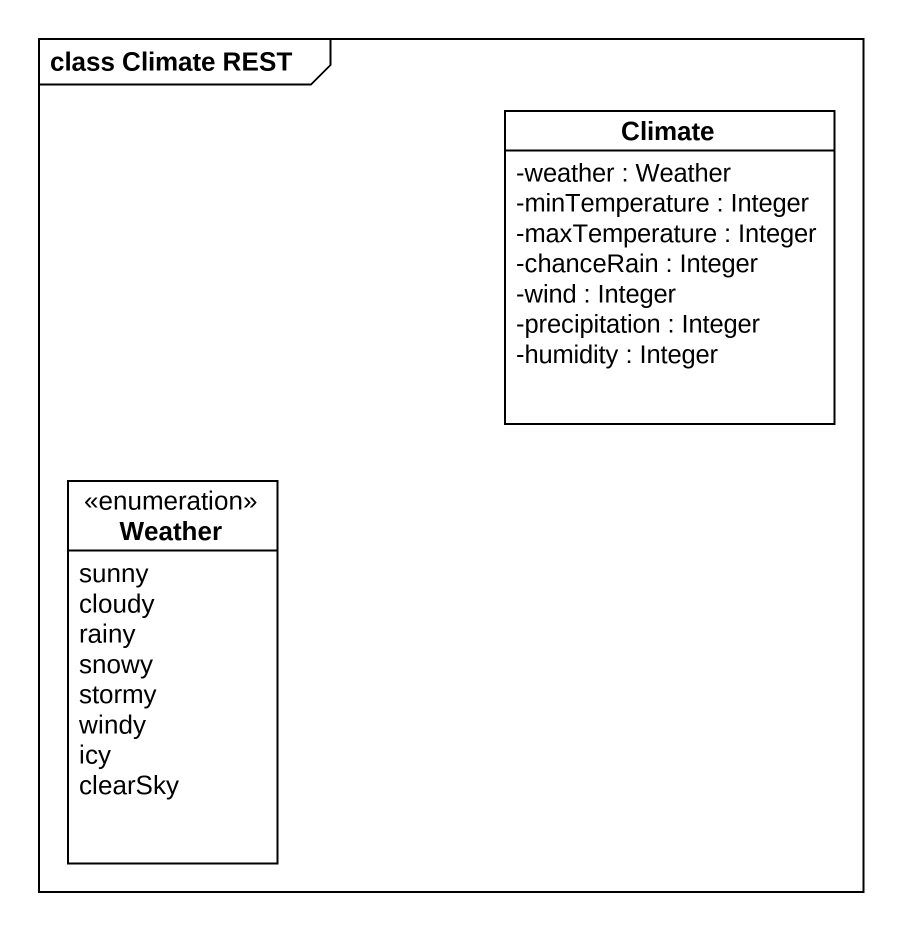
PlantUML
@startuml
mainframe class Climate REST
hide circle
hide empty members
skinparam classAttributeIconSize 0
class Climate {
  -weather : Weather
  -minTemperature : Integer
  -maxTemperature : Integer
  -chanceRain : Integer
  -wind : Integer
  -precipitation : Integer
  -humidity : Integer
}
enum Weather {
  sunny
  cloudy
  rainy
  snowy
  stormy
  windy
  icy
  clearSky
}
@enduml
